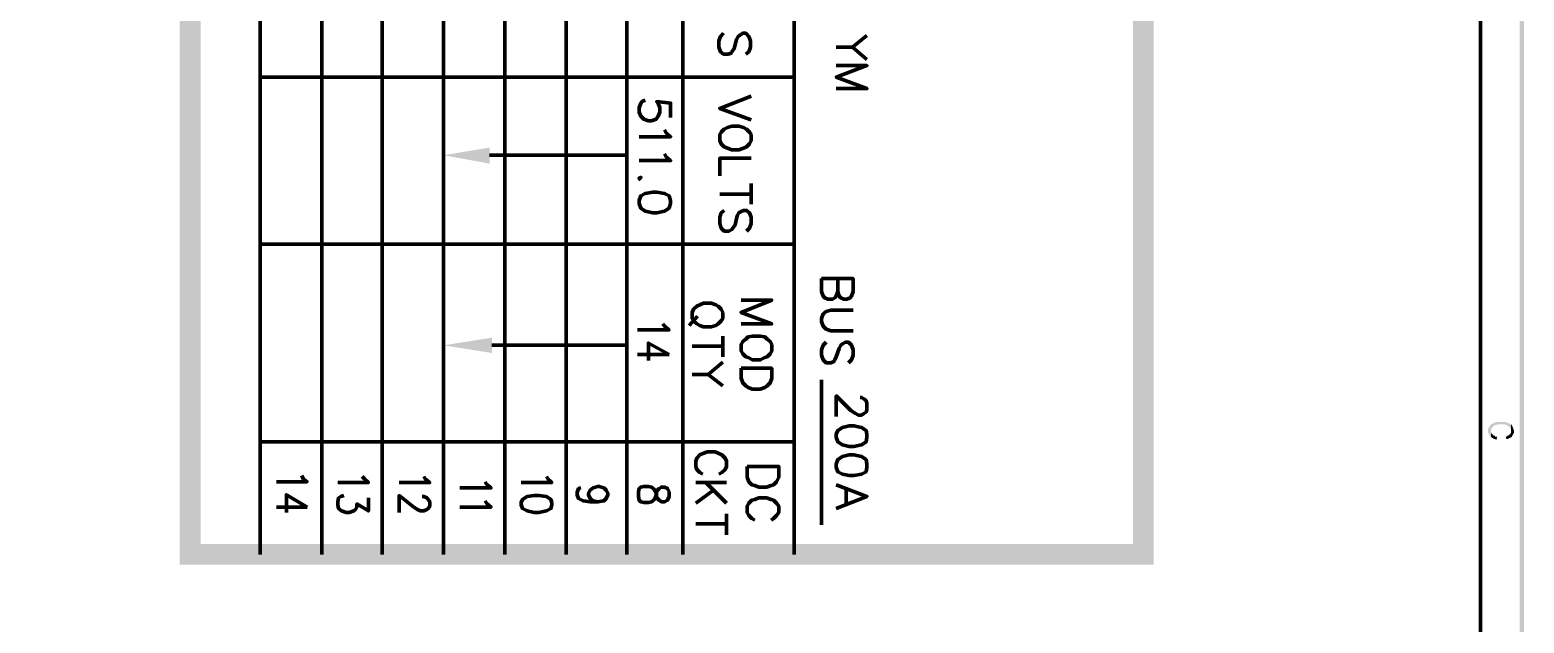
# Model space of a CAD drawing. Header units: inches. Extents: x -186 to 186, y -282 to 282.
# Drawn here: x 113.9 to 186.1, y 136.2 to 164.8 of the extents above; entities that cross this region are included whole.
import ezdxf

# ---------------------------------------------------------------- set-up
doc = ezdxf.new("R2010")
doc.units = ezdxf.units.IN
doc.header["$MEASUREMENT"] = 0
doc.layers.add('H', color=7, linetype='CONTINUOUS', lineweight=100)
doc.layers.add('P', color=250, linetype='CONTINUOUS', lineweight=100)

msp = doc.modelspace()

# ---------------------------------------------------------------- hatches: boundary and pattern name
at = {"layer": 'H', "linetype": 'Continuous'}
for points in [[(186.111, -282.111), (185.889, 281.889), (186.111, 282.111)], [(185.889, -281.889), (186.111, -282.111), (185.889, 281.889)], [(121.185, 139), (122.185, 140), (121.185, 271.889)], [(122.185, 140), (121.185, 271.889), (122.185, 270.889)], [(168.222, 271.37), (167.222, 271.37), (168.222, 139)], [(167.222, 271.37), (168.222, 139), (167.222, 140)], [(136.148, 158.37), (133.926, 158.778), (136.148, 159.148)], [(136.259, 149.222), (133.926, 149.593), (136.259, 149.963)], [(185.481, 145.778), (185.444, 145.778), (185.444, 145.815), (185.37, 145.815), (185.333, 145.852), (185.296, 145.852), (185.222, 145.889), (185.148, 145.889), (185.111, 145.889), (184.889, 145.889), (184.852, 145.889), (184.815, 145.889), (184.778, 145.889), (184.741, 145.889), (184.704, 145.852), (184.667, 145.852), (184.63, 145.815), (184.556, 145.815), (184.519, 145.778), (184.481, 145.741), (184.481, 145.704), (184.444, 145.704), (184.444, 145.667), (184.407, 145.63), (184.407, 145.593), (184.37, 145.556), (184.37, 145.481), (184.37, 145.444), (184.37, 145.37), (184.407, 145.333), (184.407, 145.296), (184.444, 145.259), (184.444, 145.222), (184.481, 145.185), (184.519, 145.185), (184.519, 145.444), (184.519, 145.519), (184.519, 145.556), (184.556, 145.593), (184.556, 145.63), (184.593, 145.63), (184.63, 145.667), (184.63, 145.704), (184.667, 145.704), (184.704, 145.704), (184.704, 145.741), (184.778, 145.741), (184.815, 145.778), (184.852, 145.778), (184.889, 145.778), (185.111, 145.778), (185.148, 145.778), (185.185, 145.778), (185.222, 145.741), (185.259, 145.741), (185.296, 145.704), (185.333, 145.704), (185.37, 145.667), (185.407, 145.63), (185.444, 145.63), (185.444, 145.593), (185.444, 145.556), (185.481, 145.556), (185.481, 145.519), (185.481, 145.481), (185.481, 145.444)], [(185.63, 145.444), (185.63, 145.481), (185.593, 145.519), (185.593, 145.556), (185.593, 145.593), (185.556, 145.63), (185.556, 145.667), (185.519, 145.704), (185.519, 145.741), (185.481, 145.778), (185.481, 145.407), (185.481, 145.37), (185.444, 145.333), (185.444, 145.296), (185.407, 145.296), (185.37, 145.259), (185.37, 145.222), (185.296, 145.222), (185.259, 145.185), (185.222, 145.185), (185.259, 145.037), (185.259, 145.074), (185.296, 145.074), (185.333, 145.074), (185.407, 145.111), (185.444, 145.111), (185.444, 145.148), (185.481, 145.148), (185.519, 145.185), (185.556, 145.259), (185.593, 145.296), (185.593, 145.333), (185.63, 145.37), (185.63, 145.407)], [(184.815, 145.185), (184.778, 145.185), (184.704, 145.185), (184.704, 145.222), (184.63, 145.222), (184.63, 145.259), (184.593, 145.296), (184.556, 145.296), (184.519, 145.37), (184.519, 145.407), (184.519, 145.444), (184.519, 145.185), (184.519, 145.148), (184.556, 145.148), (184.556, 145.111), (184.63, 145.111), (184.63, 145.074), (184.667, 145.074), (184.704, 145.074), (184.741, 145.037), (184.778, 145.037)], [(168.222, 139), (167.222, 140), (121.185, 139)], [(167.222, 140), (121.185, 139), (122.185, 140)]]:
    msp.add_hatch(color=0, dxfattribs=at).paths.add_polyline_path(points)

# ---------------------------------------------------------------- linework, layer by layer
at = {"layer": 'P', "color": 0, "linetype": 'Continuous'}
for points in [[(-186, 280), (184, 280), (184, -258)], [(125.074, 139.481), (125.074, 271.37)], [(150.852, 139.481), (150.852, 271.37)], [(128.037, 139.481), (128.037, 202.333)], [(130.963, 139.481), (130.963, 202.333)], [(133.926, 139.481), (133.926, 202.333)], [(136.889, 139.481), (136.889, 202.333)], [(139.852, 139.481), (139.852, 202.333)], [(142.778, 139.481), (142.778, 202.333)], [(145.481, 139.481), (145.481, 202.333)], [(148.519, 163.667), (148.667, 163.778), (148.741, 164), (148.741, 164.296), (148.667, 164.519), (148.519, 164.667), (148.37, 164.667), (148.222, 164.556), (148.148, 164.519), (148.074, 164.37), (147.963, 163.926), (147.852, 163.778), (147.815, 163.704), (147.667, 163.667), (147.444, 163.667), (147.296, 163.778), (147.222, 164), (147.222, 164.296), (147.296, 164.519), (147.444, 164.667)], [(154.37, 164.556), (153.667, 164), (154.37, 163.407)], [(153.667, 164), (152.889, 164)], [(152.889, 163.111), (154.37, 163.111), (152.889, 162.556), (154.37, 162), (152.889, 162)], [(150.852, 162.556), (125.074, 162.556)], [(144.889, 160.593), (144.889, 161.296), (144.222, 161.37), (144.296, 161.296), (144.37, 161.074), (144.37, 160.852), (144.296, 160.667), (144.185, 160.519), (143.963, 160.444), (143.815, 160.444), (143.593, 160.519), (143.444, 160.667), (143.37, 160.852), (143.37, 161.074), (143.444, 161.296), (143.519, 161.37), (143.667, 161.444)], [(148.778, 161.63), (147.259, 161.037), (148.778, 160.481)], [(144.593, 160), (144.667, 159.852), (144.889, 159.667), (143.37, 159.667)], [(148.778, 159.778), (148.704, 159.889), (148.556, 160.037), (148.407, 160.111), (148.185, 160.185), (147.852, 160.185), (147.63, 160.111), (147.481, 160.037), (147.333, 159.889), (147.259, 159.778), (147.259, 159.481), (147.333, 159.333), (147.481, 159.185), (147.63, 159.111), (147.852, 159.037), (148.185, 159.037), (148.407, 159.111), (148.556, 159.185), (148.704, 159.333), (148.778, 159.481), (148.778, 159.778)], [(142.778, 158.778), (136.148, 158.778)], [(144.593, 158.852), (144.667, 158.704), (144.889, 158.519), (143.37, 158.519)], [(148.778, 158.63), (147.259, 158.63), (147.259, 157.778)], [(143.519, 157.667), (143.444, 157.704), (143.37, 157.667), (143.444, 157.593)], [(148.778, 157.407), (148.778, 156.407)], [(144.889, 156.593), (144.815, 156.815), (144.593, 156.926), (144.222, 157), (144.037, 157), (143.667, 156.926), (143.444, 156.815), (143.37, 156.593), (143.37, 156.444), (143.444, 156.222), (143.667, 156.074), (144.037, 156), (144.222, 156), (144.593, 156.074), (144.815, 156.222), (144.889, 156.444), (144.889, 156.593)], [(148.778, 156.889), (147.259, 156.889)], [(148.556, 155.111), (148.704, 155.259), (148.778, 155.481), (148.778, 155.778), (148.704, 156), (148.556, 156.111), (148.407, 156.111), (148.259, 156.037), (148.185, 156), (148.111, 155.852), (148, 155.407), (147.889, 155.259), (147.852, 155.185), (147.704, 155.111), (147.481, 155.111), (147.333, 155.259), (147.259, 155.481), (147.259, 155.778), (147.333, 156), (147.481, 156.111)], [(150.852, 154.481), (125.074, 154.481)], [(152.185, 152.815), (153.704, 152.815), (153.704, 152.185), (153.63, 151.963), (153.556, 151.889), (153.407, 151.815), (153.259, 151.815), (153.111, 151.889), (153.037, 151.963), (152.963, 152.185), (152.963, 152.815)], [(152.963, 152.185), (152.889, 151.963), (152.815, 151.889), (152.704, 151.815), (152.481, 151.815), (152.333, 151.889), (152.259, 151.963), (152.185, 152.185), (152.185, 152.815)], [(147.407, 151.185), (147.333, 151.333), (147.185, 151.481), (147.074, 151.556), (146.852, 151.63), (146.481, 151.63), (146.296, 151.556), (146.148, 151.481), (146, 151.333), (145.926, 151.185), (145.926, 150.889), (146, 150.778), (146.148, 150.63), (146.296, 150.556), (146.481, 150.481), (146.852, 150.481), (147.074, 150.556), (147.185, 150.63), (147.333, 150.778), (147.407, 150.889), (147.407, 151.185)], [(148.296, 151.778), (149.778, 151.778), (148.296, 151.185), (149.778, 150.63), (148.296, 150.63)], [(146.185, 151), (145.778, 150.556)], [(153.704, 151.296), (152.63, 151.296), (152.407, 151.222), (152.259, 151.111), (152.185, 150.889), (152.185, 150.741), (152.259, 150.519), (152.407, 150.37), (152.63, 150.296), (153.704, 150.296)], [(144.519, 150.63), (144.593, 150.519), (144.815, 150.333), (143.296, 150.333)], [(142.778, 149.593), (136.259, 149.593)], [(144.815, 149.148), (143.815, 149.704), (143.815, 148.852)], [(147.407, 149.556), (145.926, 149.556)], [(147.407, 150.037), (147.407, 149.037)], [(149.778, 149.63), (149.704, 149.778), (149.556, 149.889), (149.444, 150), (149.222, 150.037), (148.852, 150.037), (148.63, 150), (148.519, 149.889), (148.37, 149.778), (148.296, 149.63), (148.296, 149.333), (148.37, 149.185), (148.519, 149.037), (148.63, 149), (148.852, 148.889), (149.222, 148.889), (149.444, 149), (149.556, 149.037), (149.704, 149.185), (149.778, 149.333), (149.778, 149.63)], [(153.481, 148.741), (153.63, 148.889), (153.704, 149.111), (153.704, 149.37), (153.63, 149.593), (153.481, 149.741), (153.333, 149.741), (153.185, 149.667), (153.111, 149.593), (153.037, 149.444), (152.889, 149.037), (152.815, 148.889), (152.778, 148.815), (152.63, 148.741), (152.407, 148.741), (152.259, 148.889), (152.185, 149.111), (152.185, 149.37), (152.259, 149.593), (152.407, 149.741)], [(144.815, 149.148), (143.296, 149.148)], [(147.407, 148.778), (146.704, 148.185), (147.407, 147.63)], [(146.704, 148.185), (145.926, 148.185)], [(148.296, 148.481), (149.778, 148.481), (149.778, 148), (149.704, 147.778), (149.556, 147.63), (149.444, 147.556), (149.222, 147.481), (148.852, 147.481), (148.63, 147.556), (148.519, 147.63), (148.37, 147.778), (148.296, 148), (148.296, 148.481)], [(152.185, 147.926), (152.185, 140.926)], [(154.037, 147.074), (154.111, 147.074), (154.222, 147), (154.333, 146.926), (154.37, 146.778), (154.37, 146.481), (154.333, 146.37), (154.222, 146.296), (154.111, 146.222), (153.963, 146.222), (153.815, 146.296), (153.593, 146.444), (152.889, 147.148), (152.889, 146.148)], [(154.37, 145.296), (154.333, 145.481), (154.111, 145.63), (153.741, 145.704), (153.519, 145.704), (153.185, 145.63), (152.963, 145.481), (152.889, 145.296), (152.889, 145.148), (152.963, 144.926), (153.185, 144.778), (153.519, 144.704), (153.741, 144.704), (154.111, 144.778), (154.333, 144.926), (154.37, 145.148), (154.37, 145.296)], [(150.852, 144.926), (125.074, 144.926)], [(147.222, 143.37), (147.37, 143.444), (147.519, 143.593), (147.593, 143.741), (147.593, 144), (147.519, 144.148), (147.37, 144.296), (147.222, 144.37), (147.037, 144.444), (146.667, 144.444), (146.444, 144.37), (146.296, 144.296), (146.148, 144.148), (146.111, 144), (146.111, 143.741), (146.148, 143.593), (146.296, 143.444), (146.444, 143.37)], [(148.593, 143.741), (150.111, 143.741), (150.111, 143.222), (150, 143), (149.852, 142.852), (149.741, 142.815), (149.519, 142.741), (149.148, 142.741), (148.963, 142.815), (148.815, 142.852), (148.667, 143), (148.593, 143.222), (148.593, 143.741)], [(154.37, 143.852), (154.333, 144.074), (154.111, 144.222), (153.741, 144.296), (153.519, 144.296), (153.185, 144.222), (152.963, 144.074), (152.889, 143.852), (152.889, 143.704), (152.963, 143.481), (153.185, 143.37), (153.519, 143.296), (153.741, 143.296), (154.111, 143.37), (154.333, 143.481), (154.37, 143.704), (154.37, 143.852)], [(127.074, 143.296), (127.148, 143.148), (127.333, 143), (125.852, 143)], [(130, 143.259), (130.111, 143.148), (130.296, 142.963), (128.815, 142.963)], [(132.963, 143.259), (133.037, 143.148), (133.259, 142.963), (131.778, 142.963)], [(135.926, 143), (136, 142.889), (136.222, 142.704), (134.704, 142.704)], [(138.889, 143.259), (138.963, 143.148), (139.148, 142.963), (137.667, 142.963)], [(146.111, 142.963), (147.593, 142.963)], [(147.593, 141.963), (146.593, 142.963)], [(127.333, 141.778), (126.333, 142.37), (126.333, 141.519)], [(130.296, 142.222), (130.296, 141.593), (129.741, 141.926), (129.741, 141.778), (129.667, 141.667), (129.593, 141.593), (129.37, 141.519), (129.222, 141.519), (129, 141.593), (128.852, 141.704), (128.815, 141.889), (128.815, 142.037), (128.852, 142.222), (128.963, 142.296), (129.111, 142.333)], [(132.889, 142.296), (132.963, 142.296), (133.111, 142.222), (133.185, 142.148), (133.259, 142.037), (133.259, 141.815), (133.185, 141.704), (133.111, 141.667), (132.963, 141.593), (132.815, 141.593), (132.667, 141.667), (132.481, 141.778), (131.778, 142.333), (131.778, 141.519)], [(139.148, 142), (139.111, 142.148), (138.889, 142.296), (138.519, 142.333), (138.296, 142.333), (137.963, 142.296), (137.741, 142.148), (137.667, 142), (137.667, 141.889), (137.741, 141.704), (137.963, 141.593), (138.296, 141.519), (138.519, 141.519), (138.889, 141.593), (139.111, 141.704), (139.148, 141.889), (139.148, 142)], [(141.37, 142.037), (141.148, 142.074), (141, 142.185), (140.926, 142.37), (140.926, 142.444), (141, 142.593), (141.148, 142.704), (141.37, 142.778), (141.444, 142.778), (141.667, 142.704), (141.778, 142.593), (141.852, 142.444), (141.852, 142.37), (141.778, 142.185), (141.667, 142.074), (141.37, 142.037), (141, 142.037), (140.667, 142.074), (140.444, 142.185), (140.37, 142.37), (140.37, 142.481), (140.444, 142.667), (140.556, 142.704)], [(144.815, 142.519), (144.741, 142.667), (144.593, 142.741), (144.444, 142.741), (144.333, 142.667), (144.222, 142.556), (144.185, 142.333), (144.111, 142.148), (143.963, 142.037), (143.815, 142), (143.593, 142), (143.444, 142.037), (143.37, 142.111), (143.333, 142.296), (143.333, 142.519), (143.37, 142.667), (143.444, 142.741), (143.593, 142.778), (143.815, 142.778), (143.963, 142.741), (144.111, 142.63), (144.185, 142.444), (144.222, 142.222), (144.333, 142.111), (144.444, 142.037), (144.593, 142.037), (144.741, 142.111), (144.815, 142.296), (144.815, 142.519)], [(146.963, 142.593), (146.111, 141.963)], [(149.741, 141.148), (149.852, 141.222), (150, 141.37), (150.111, 141.519), (150.111, 141.815), (150, 141.963), (149.852, 142.111), (149.741, 142.148), (149.519, 142.222), (149.148, 142.222), (148.963, 142.148), (148.815, 142.111), (148.667, 141.963), (148.593, 141.815), (148.593, 141.519), (148.667, 141.37), (148.815, 141.222), (148.963, 141.148)], [(152.889, 142.852), (154.37, 142.296), (152.889, 141.704)], [(153.37, 142.63), (153.37, 141.926)], [(127.333, 141.778), (125.852, 141.778)], [(135.926, 142.074), (136, 141.963), (136.222, 141.778), (134.704, 141.778)], [(147.593, 140.963), (146.111, 140.963)], [(147.593, 141.444), (147.593, 140.444)]]:
    msp.add_lwpolyline(points, dxfattribs=at)

doc.saveas('drawing.dxf')
